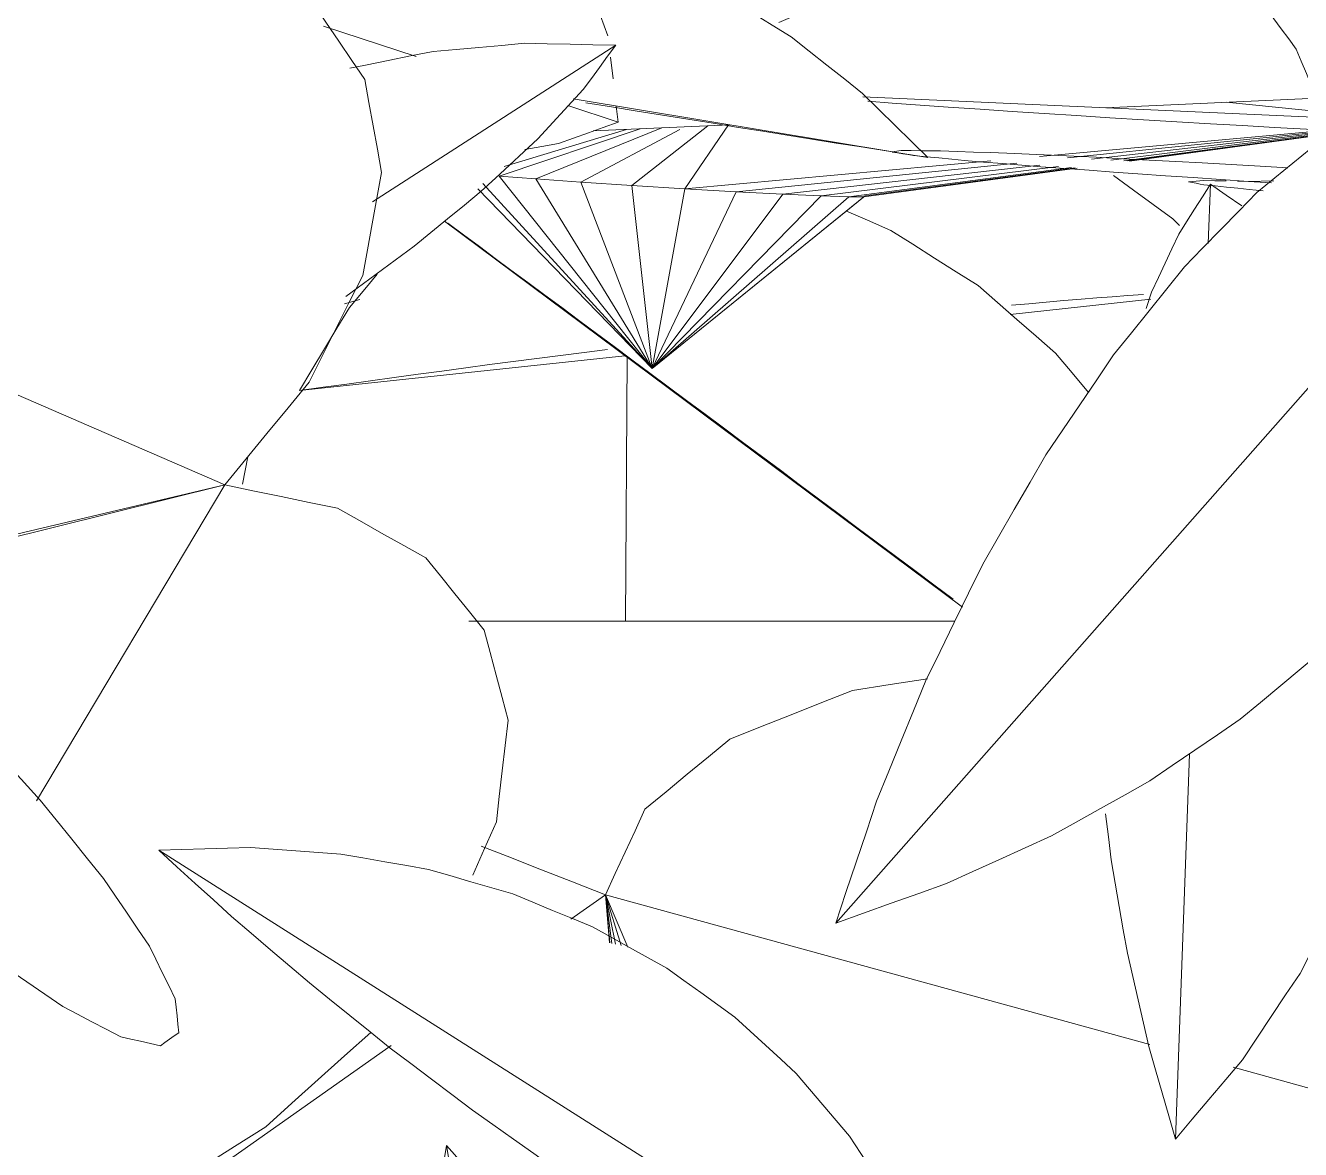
# Model space of a CAD drawing. Header units: metres. Extents: x 13.9 to 26.7, y -0.2 to 3.2.
# Drawn here: x 17.1379 to 17.1905, y 2.6209 to 2.6674 of the extents above; entities that cross this region are included whole.
import ezdxf

# ---------------------------------------------------------------- set-up
doc = ezdxf.new("R2010")
doc.units = ezdxf.units.M
for name, color, linetype, lineweight in [('Importações nas famílias', 10, 'Continuous', 5), ('Quadro estrutural', 7, 'Continuous', 5), ('Vegetação', 7, 'Continuous', 5)]:
    doc.layers.add(name, color=color, linetype=linetype, lineweight=lineweight)

# ---------------------------------------------------------------- blocks, each defined once
blk = doc.blocks.new('Planta_pergolado_12200 - plantas pergolado_skp_Component_12-V1822-Corte 1')
at = {"layer": 'Importações nas famílias'}
blk.add_line((17.176568, 2.643353), (17.15517, 2.659308), dxfattribs=at)
at = {"layer": 'Importações nas famílias', "flags": 128}
for points in [[(17.171777, 2.659721), (17.172642, 2.659346), (17.173619, 2.658923)], [(17.157919, 2.657289), (17.157265, 2.657773), (17.156611, 2.658257), (17.155957, 2.658742), (17.155303, 2.659226)], [(17.173619, 2.658923), (17.174518, 2.658355), (17.175417, 2.657787), (17.176316, 2.65722), (17.177215, 2.656652)], [(17.160712, 2.655218), (17.160014, 2.655736), (17.159316, 2.656254), (17.158617, 2.656771), (17.157919, 2.657289)], [(17.177215, 2.656652), (17.178016, 2.655952), (17.178817, 2.655252), (17.179618, 2.654553), (17.180419, 2.653853)], [(17.16365, 2.653035), (17.162916, 2.653581), (17.162181, 2.654127), (17.161447, 2.654673), (17.160712, 2.655218)], [(17.180419, 2.653853), (17.181102, 2.653038), (17.181786, 2.652223)], [(17.166702, 2.650765), (17.165939, 2.651333), (17.165176, 2.6519), (17.164413, 2.652468), (17.16365, 2.653035)], [(17.169832, 2.648433), (17.169049, 2.649016), (17.168267, 2.649599), (17.167484, 2.650182), (17.166702, 2.650765)], [(17.173007, 2.646064), (17.172213, 2.646656), (17.171419, 2.647249), (17.170626, 2.647841), (17.169832, 2.648433)], [(17.17619, 2.643685), (17.175394, 2.64428), (17.174599, 2.644875), (17.173803, 2.645469), (17.173007, 2.646064)]]:
    blk.add_lwpolyline(points, dxfattribs=at)
blk = doc.blocks.new('Planta_pergolado_12200 - plantas pergolado_skp_Component_12-V1823-Corte 1')
at = {"layer": 'Importações nas famílias'}
for p, q in [((17.185264, 2.6594), (17.185539, 2.659127)), ((17.184352, 2.656082), (17.178541, 2.655458)), ((17.162624, 2.65375), (17.149174, 2.652306)), ((17.161907, 2.654002), (17.160947, 2.653884))]:
    blk.add_line(p, q, dxfattribs=at)
at = {"layer": 'Importações nas famílias', "flags": 128}
for points in [[(17.182817, 2.661195), (17.183633, 2.660597), (17.184448, 2.659998), (17.185264, 2.6594)], [(17.151243, 2.655748), (17.151876, 2.656502), (17.152394, 2.65712)], [(17.184049, 2.65628), (17.183405, 2.656232), (17.182761, 2.656184), (17.182118, 2.656135), (17.181474, 2.656087)], [(17.149174, 2.652306), (17.149691, 2.653167), (17.150208, 2.654027), (17.150725, 2.654888), (17.151243, 2.655748)], [(17.181474, 2.656087), (17.180755, 2.656025), (17.180036, 2.655962), (17.179318, 2.6559), (17.178599, 2.655838)], [(17.160947, 2.653884), (17.159969, 2.653758), (17.158991, 2.653632), (17.158014, 2.653507), (17.157036, 2.653381)], [(17.157036, 2.653381), (17.156051, 2.653249), (17.155066, 2.653117), (17.154082, 2.652985), (17.153097, 2.652853)], [(17.153097, 2.652853), (17.152116, 2.652717), (17.151135, 2.65258), (17.150154, 2.652443), (17.149174, 2.652306)]]:
    blk.add_lwpolyline(points, dxfattribs=at)
blk = doc.blocks.new('Planta_pergolado_12200 - plantas pergolado_skp_Component_17-V1824-Corte 1')
at = {"layer": 'Importações nas famílias'}
for p, q in [((17.172458, 2.664446), (17.192693, 2.663536)), ((17.187471, 2.664223), (17.192843, 2.663678)), ((17.15743, 2.661174), (17.163258, 2.663124)), ((17.157631, 2.661567), (17.162691, 2.663098)), ((17.158939, 2.661053), (17.164153, 2.663164)), ((17.160808, 2.660918), (17.1649, 2.663095)), ((17.162909, 2.660779), (17.166049, 2.66325)), ((17.165099, 2.660644), (17.166902, 2.663289)), ((17.191685, 2.663067), (17.17975, 2.661979)), ((17.180906, 2.661922), (17.191957, 2.663053)), ((17.18191, 2.661872), (17.192118, 2.663032)), ((17.19206, 2.662991), (17.182702, 2.661833)), ((17.192015, 2.662959), (17.183234, 2.661807)), ((17.183388, 2.661799), (17.192001, 2.662949)), ((17.18347, 2.661795), (17.191994, 2.662944)), ((17.177747, 2.661797), (17.165099, 2.660644)), ((17.167228, 2.660523), (17.178819, 2.661709)), ((17.169152, 2.660424), (17.179775, 2.66163)), ((17.180546, 2.661567), (17.17074, 2.660354)), ((17.181073, 2.661523), (17.171883, 2.660318)), ((17.172503, 2.660317), (17.181308, 2.661504)), ((17.172558, 2.660353), (17.181226, 2.661511)), ((17.163747, 2.653221), (17.15743, 2.661174)), ((17.15743, 2.661174), (17.158939, 2.661053)), ((17.163747, 2.653221), (17.158939, 2.661053)), ((17.158939, 2.661053), (17.160808, 2.660918)), ((17.163747, 2.653221), (17.160808, 2.660918)), ((17.160808, 2.660918), (17.162909, 2.660779)), ((17.163747, 2.653221), (17.156543, 2.660648)), ((17.163747, 2.653221), (17.156758, 2.660862)), ((17.163747, 2.653221), (17.162909, 2.660779)), ((17.162909, 2.660779), (17.165099, 2.660644)), ((17.163747, 2.653221), (17.165099, 2.660644)), ((17.163747, 2.653221), (17.167228, 2.660523)), ((17.163747, 2.653221), (17.169152, 2.660424)), ((17.163747, 2.653221), (17.17074, 2.660354)), ((17.163747, 2.653221), (17.172558, 2.660353)), ((17.167228, 2.660523), (17.165099, 2.660644)), ((17.169152, 2.660424), (17.167228, 2.660523)), ((17.17074, 2.660354), (17.169152, 2.660424)), ((17.171883, 2.660318), (17.17074, 2.660354)), ((17.172503, 2.660317), (17.172558, 2.660353)), ((17.163747, 2.653221), (17.171883, 2.660318)), ((17.172503, 2.660317), (17.163747, 2.653221)), ((17.172378, 2.660317), (17.171883, 2.660318)), ((17.172378, 2.660317), (17.172503, 2.660317))]:
    blk.add_line(p, q, dxfattribs=at)
at = {"layer": 'Importações nas famílias', "flags": 128}
for points in [[(17.172662, 2.664266), (17.173669, 2.664192), (17.174822, 2.664108), (17.175976, 2.664024)], [(17.175976, 2.664024), (17.177301, 2.663935), (17.178627, 2.663847), (17.179953, 2.663759), (17.181278, 2.66367)], [(17.181278, 2.66367), (17.182663, 2.663586), (17.184048, 2.663501), (17.185432, 2.663416), (17.186817, 2.663332)], [(17.186817, 2.663332), (17.188142, 2.663258), (17.189468, 2.663184), (17.190793, 2.66311), (17.192118, 2.663036)]]:
    blk.add_lwpolyline(points, dxfattribs=at)
blk = doc.blocks.new('Planta_pergolado_12200 - plantas pergolado_skp_Component_16-V1825-Corte 1')
for name in ['Planta_pergolado_12200 - plantas pergolado_skp_Component_17-V1824-Corte 1', 'Planta_pergolado_12200 - plantas pergolado_skp_Component_12-V1823-Corte 1', 'Planta_pergolado_12200 - plantas pergolado_skp_Component_12-V1822-Corte 1']:
    blk.add_blockref(name, (0, 0))
blk = doc.blocks.new('Planta_pergolado_12200 - plantas pergolado_skp_Component_12-V1826-Corte 1')
at = {"layer": 'Importações nas famílias'}
for p, q in [((17.160491, 2.66436), (17.173855, 2.662152)), ((17.174111, 2.662109), (17.175145, 2.661938))]:
    blk.add_line(p, q, dxfattribs=at)
at = {"layer": 'Importações nas famílias', "flags": 128}
for points in [[(17.160353, 2.671412), (17.161228, 2.671108), (17.162102, 2.670805), (17.162977, 2.670502)], [(17.162977, 2.670502), (17.163815, 2.670101), (17.164653, 2.6697), (17.16549, 2.669299), (17.166328, 2.668898)], [(17.166328, 2.668898), (17.167121, 2.668404), (17.167913, 2.667909), (17.168705, 2.667415), (17.169497, 2.666921)], [(17.169497, 2.666921), (17.170234, 2.666339), (17.170972, 2.665757), (17.171709, 2.665174), (17.172447, 2.664592)], [(17.172447, 2.664592), (17.173121, 2.663929), (17.173796, 2.663265), (17.174471, 2.662602), (17.175145, 2.661938)], [(17.163131, 2.663861), (17.162071, 2.664033), (17.161012, 2.664205)], [(17.167317, 2.663186), (17.166271, 2.663355), (17.165224, 2.663523), (17.164178, 2.663692), (17.163131, 2.663861)], [(17.171354, 2.66254), (17.170345, 2.662701), (17.169336, 2.662863), (17.168326, 2.663024), (17.167317, 2.663186)], [(17.175145, 2.661938), (17.174198, 2.662089), (17.17325, 2.662239), (17.172302, 2.66239), (17.171354, 2.66254)]]:
    blk.add_lwpolyline(points, dxfattribs=at)
blk = doc.blocks.new('Planta_pergolado_12200 - plantas pergolado_skp_Component_12-V1827-Corte 1')
at = {"layer": 'Importações nas famílias'}
blk.add_line((17.152192, 2.660113), (17.162249, 2.666582), dxfattribs=at)
at = {"layer": 'Importações nas famílias', "flags": 128}
for points in [[(17.151258, 2.66563), (17.151907, 2.66576), (17.15284, 2.665948), (17.153773, 2.666136), (17.154705, 2.666323)], [(17.154705, 2.666323), (17.155648, 2.666408), (17.156591, 2.666492), (17.157534, 2.666576), (17.158477, 2.666661)], [(17.158477, 2.666661), (17.15942, 2.666641), (17.160363, 2.666621), (17.161306, 2.666602), (17.162249, 2.666582)], [(17.162249, 2.666582), (17.161912, 2.666123), (17.161576, 2.665664), (17.161239, 2.665205), (17.160902, 2.664746)], [(17.160902, 2.664746), (17.160435, 2.664239), (17.159968, 2.663731), (17.159501, 2.663224), (17.159033, 2.662717)], [(17.159033, 2.662717), (17.158447, 2.662173), (17.15786, 2.66163), (17.157273, 2.661086), (17.156686, 2.660543)], [(17.156686, 2.660543), (17.155993, 2.659976), (17.1553, 2.659409), (17.154607, 2.658842), (17.153915, 2.658275)], [(17.153915, 2.658275), (17.153132, 2.657697), (17.15235, 2.65712), (17.151567, 2.656543), (17.15109, 2.656191)]]:
    blk.add_lwpolyline(points, dxfattribs=at)
blk = doc.blocks.new('Planta_pergolado_12200 - plantas pergolado_skp_Component_12-V1831-Corte 1')
at = {"layer": 'Importações nas famílias'}
for p, q in [((17.186731, 2.65838), (17.186821, 2.660834)), ((17.184158, 2.6557), (17.184387, 2.656376)), ((17.185378, 2.621378), (17.18596, 2.637287))]:
    blk.add_line(p, q, dxfattribs=at)
at = {"layer": 'Importações nas famílias', "flags": 128}
for points in [[(17.185507, 2.658771), (17.185836, 2.659287), (17.186164, 2.659802), (17.186493, 2.660318), (17.186821, 2.660834)], [(17.186821, 2.660834), (17.187465, 2.66039), (17.188109, 2.659946)], [(17.184387, 2.656376), (17.184667, 2.656975), (17.184947, 2.657573), (17.185227, 2.658172), (17.185507, 2.658771)], [(17.195225, 2.645547), (17.195258, 2.644619), (17.195292, 2.643692)], [(17.195292, 2.643692), (17.195189, 2.642726), (17.195086, 2.64176), (17.194983, 2.640793), (17.19488, 2.639827)], [(17.19488, 2.639827), (17.194643, 2.638846), (17.194405, 2.637864), (17.194168, 2.636882), (17.19393, 2.6359)], [(17.19393, 2.6359), (17.193564, 2.634925), (17.193198, 2.633951), (17.192832, 2.632976), (17.192465, 2.632002)], [(17.182714, 2.632916), (17.182601, 2.633869), (17.182489, 2.634823)], [(17.183388, 2.629058), (17.183219, 2.630023), (17.183051, 2.630987), (17.182882, 2.631952), (17.182714, 2.632916)], [(17.192465, 2.632002), (17.191979, 2.631057), (17.191492, 2.630112), (17.191006, 2.629168), (17.19052, 2.628223)], [(17.184279, 2.625198), (17.184056, 2.626163), (17.183834, 2.627128), (17.183611, 2.628093), (17.183388, 2.629058)], [(17.19052, 2.628223), (17.189924, 2.627331), (17.189329, 2.626439), (17.188734, 2.625546), (17.188139, 2.624654)], [(17.185378, 2.621378), (17.185103, 2.622333), (17.184829, 2.623288), (17.184554, 2.624243), (17.184279, 2.625198)], [(17.188139, 2.624654), (17.187448, 2.623835), (17.186758, 2.623016), (17.186068, 2.622197), (17.185378, 2.621378)]]:
    blk.add_lwpolyline(points, dxfattribs=at)
blk = doc.blocks.new('Planta_pergolado_12200 - plantas pergolado_skp_Component_17-V1832-Corte 1')
at = {"layer": 'Importações nas famílias'}
for p, q in [((17.188395, 2.660955), (17.187931, 2.660963)), ((17.188395, 2.660955), (17.189442, 2.66098)), ((17.189341, 2.660887), (17.188395, 2.660955)), ((17.188412, 2.660619), (17.188996, 2.66057))]:
    blk.add_line(p, q, dxfattribs=at)
at = {"layer": 'Importações nas famílias', "flags": 128}
for points in [[(17.174043, 2.66223), (17.173949, 2.662214), (17.173855, 2.662198), (17.17376, 2.662182), (17.173666, 2.662166)], [(17.173666, 2.662166), (17.173889, 2.662131), (17.174111, 2.662096), (17.174333, 2.662061), (17.174556, 2.662025)], [(17.17566, 2.662213), (17.175256, 2.662217), (17.174852, 2.662222), (17.174447, 2.662226), (17.174043, 2.66223)], [(17.174556, 2.662025), (17.17508, 2.661974), (17.175603, 2.661922), (17.176127, 2.66187), (17.176651, 2.661818)], [(17.178408, 2.662117), (17.177721, 2.662141), (17.177034, 2.662165), (17.176347, 2.662189), (17.17566, 2.662213)], [(17.182099, 2.661948), (17.181176, 2.661991), (17.180253, 2.662033), (17.179331, 2.662075), (17.178408, 2.662117)], [(17.186481, 2.661718), (17.185386, 2.661776), (17.18429, 2.661833), (17.183195, 2.661891), (17.182099, 2.661948)], [(17.176651, 2.661818), (17.177441, 2.661754), (17.17823, 2.661689), (17.17902, 2.661624), (17.179809, 2.661559)], [(17.179809, 2.661559), (17.18081, 2.661485), (17.181812, 2.661412), (17.182813, 2.661338), (17.183815, 2.661264)], [(17.190022, 2.661513), (17.188869, 2.66158), (17.187675, 2.661649), (17.186481, 2.661718)], [(17.183815, 2.661264), (17.18496, 2.661187), (17.186105, 2.66111), (17.18725, 2.661032), (17.188395, 2.660955)], [(17.18654, 2.660988), (17.186383, 2.660976), (17.186226, 2.660964), (17.186068, 2.660952), (17.185911, 2.66094)], [(17.185911, 2.66094), (17.18607, 2.660908), (17.18623, 2.660877), (17.186389, 2.660845), (17.186549, 2.660814)], [(17.187468, 2.660971), (17.187004, 2.66098), (17.18654, 2.660988)], [(17.186549, 2.660814), (17.187015, 2.660765), (17.187481, 2.660717), (17.187946, 2.660668), (17.188412, 2.660619)]]:
    blk.add_lwpolyline(points, dxfattribs=at)
blk = doc.blocks.new('Planta_pergolado_12200 - plantas pergolado_skp_Component_16-V1833-Corte 1')
for name in ['Planta_pergolado_12200 - plantas pergolado_skp_Component_12-V1826-Corte 1', 'Planta_pergolado_12200 - plantas pergolado_skp_Component_12-V1827-Corte 1', 'Planta_pergolado_12200 - plantas pergolado_skp_Component_17-V1832-Corte 1', 'Planta_pergolado_12200 - plantas pergolado_skp_Component_12-V1831-Corte 1']:
    blk.add_blockref(name, (0, 0))
blk = doc.blocks.new('Planta_pergolado_12200 - plantas pergolado_skp_Component_12-V1902-Corte 1')
at = {"layer": 'Importações nas famílias'}
for p, q in [((17.17369, 2.671607), (17.174701, 2.671322)), ((17.161838, 2.670738), (17.162181, 2.671084)), ((17.191214, 2.664393), (17.182467, 2.663996)), ((17.166957, 2.663292), (17.161314, 2.663036))]:
    blk.add_line(p, q, dxfattribs=at)
at = {"layer": 'Importações nas famílias', "flags": 128}
for points in [[(17.162181, 2.671084), (17.162688, 2.671308), (17.163195, 2.671532), (17.163702, 2.671757), (17.164209, 2.671981)], [(17.164209, 2.671981), (17.164868, 2.672078), (17.165527, 2.672176), (17.166187, 2.672274), (17.166846, 2.672371)], [(17.166846, 2.672371), (17.167642, 2.67234), (17.168439, 2.672308), (17.169235, 2.672277), (17.170031, 2.672245)], [(17.170031, 2.672245), (17.170946, 2.672086), (17.17186, 2.671926), (17.172775, 2.671766), (17.17369, 2.671607)], [(17.175219, 2.671177), (17.175712, 2.671038), (17.176724, 2.670754), (17.177735, 2.67047)], [(17.17793, 2.67052), (17.177162, 2.670337), (17.176393, 2.670153), (17.175625, 2.66997), (17.174856, 2.669786)], [(17.180765, 2.670848), (17.180057, 2.670766), (17.179348, 2.670684), (17.178639, 2.670602), (17.17793, 2.67052)], [(17.183329, 2.670765), (17.182688, 2.670786), (17.182047, 2.670807), (17.181406, 2.670827), (17.180765, 2.670848)], [(17.185594, 2.670274), (17.185028, 2.670397), (17.184462, 2.67052), (17.183896, 2.670642), (17.183329, 2.670765)], [(17.187535, 2.669379), (17.18705, 2.669602), (17.186565, 2.669826), (17.186079, 2.67005), (17.185594, 2.670274)], [(17.174856, 2.669786), (17.174036, 2.669503), (17.173217, 2.66922), (17.172397, 2.668937), (17.171577, 2.668654)], [(17.189129, 2.66809), (17.188731, 2.668412), (17.188332, 2.668734), (17.187933, 2.669057), (17.187535, 2.669379)], [(17.171577, 2.668654), (17.170715, 2.668275), (17.169853, 2.667895), (17.168991, 2.667516)], [(17.19036, 2.666422), (17.190052, 2.666839), (17.189745, 2.667256), (17.189437, 2.667673), (17.189129, 2.66809)], [(17.191214, 2.664393), (17.191, 2.6649), (17.190787, 2.665407), (17.190573, 2.665915), (17.19036, 2.666422)]]:
    blk.add_lwpolyline(points, dxfattribs=at)
blk = doc.blocks.new('Planta_pergolado_12200 - plantas pergolado_skp_Component_16-V1907-Corte 1')
blk.add_blockref('Planta_pergolado_12200 - plantas pergolado_skp_Component_12-V1902-Corte 1', (0, 0))
blk = doc.blocks.new('Planta_pergolado_12200 - plantas pergolado_skp_Component_17-V1914-Corte 1')
at = {"layer": 'Importações nas famílias'}
for p, q in [((17.161817, 2.631471), (17.16039, 2.630466)), ((17.161817, 2.631471), (17.18431, 2.625289)), ((17.162748, 2.629311), (17.161817, 2.631471)), ((17.162465, 2.629377), (17.161817, 2.631471)), ((17.162241, 2.629429), (17.161817, 2.631471)), ((17.162087, 2.629464), (17.161817, 2.631471)), ((17.162003, 2.629484), (17.161817, 2.631471)), ((17.161987, 2.629488), (17.161817, 2.631471)), ((17.152962, 2.625238), (17.135791, 2.613152)), ((17.187755, 2.624343), (17.206328, 2.619238))]:
    blk.add_line(p, q, dxfattribs=at)
at = {"layer": 'Importações nas famílias', "flags": 128}
for points in [[(17.172027, 2.639919), (17.173579, 2.64016), (17.17513, 2.6404)], [(17.166955, 2.637902), (17.168223, 2.638406), (17.169491, 2.638911), (17.170759, 2.639415), (17.172027, 2.639919)], [(17.163452, 2.635004), (17.164328, 2.635728), (17.165204, 2.636453), (17.16608, 2.637178), (17.166955, 2.637902)], [(17.161817, 2.631471), (17.162226, 2.632354), (17.162635, 2.633237), (17.163044, 2.63412), (17.163452, 2.635004)], [(17.156685, 2.633486), (17.157763, 2.633063), (17.159114, 2.632532), (17.160466, 2.632002), (17.161817, 2.631471)]]:
    blk.add_lwpolyline(points, dxfattribs=at)
blk = doc.blocks.new('Planta_pergolado_12200 - plantas pergolado_skp_Component_16-V1915-Corte 1')
blk.add_blockref('Planta_pergolado_12200 - plantas pergolado_skp_Component_17-V1914-Corte 1', (0, 0))
blk = doc.blocks.new('Planta_pergolado_12200 - plantas pergolado_skp_-V1928-Corte 1')
for name in ['Planta_pergolado_12200 - plantas pergolado_skp_Component_16-V1907-Corte 1', 'Planta_pergolado_12200 - plantas pergolado_skp_Component_16-V1915-Corte 1']:
    blk.add_blockref(name, (0, 0))
blk = doc.blocks.new('Planta_pergolado_12200 - plantas pergolado_skp_-3067462-Corte 1')
for name in ['Planta_pergolado_12200 - plantas pergolado_skp_-V1928-Corte 1', 'Planta_pergolado_12200 - plantas pergolado_skp_Component_16-V1825-Corte 1', 'Planta_pergolado_12200 - plantas pergolado_skp_Component_16-V1833-Corte 1']:
    blk.add_blockref(name, (0, 0))
blk = doc.blocks.new('Planta_pergolado_12200 - plantas pergolado_skp_-3067465-Corte 1')
blk.add_blockref('Planta_pergolado_12200 - plantas pergolado_skp_-3067462-Corte 1', (0, 0))
blk = doc.blocks.new('Planta_pergolado_12200 - plantas pergolado_skp_Component_12-V2441-Corte 1')
at = {"layer": 'Importações nas famílias'}
blk.add_line((17.15167, 2.656079), (17.151042, 2.655888), dxfattribs=at)
blk = doc.blocks.new('Planta_pergolado_12200 - plantas pergolado_skp_Component_17-V2442-Corte 1')
at = {"layer": 'Importações nas famílias'}
blk.add_line((17.162712, 2.653685), (17.162644, 2.642776), dxfattribs=at)
blk = doc.blocks.new('Planta_pergolado_12200 - plantas pergolado_skp_Component_16-V2443-Corte 1')
for name in ['Planta_pergolado_12200 - plantas pergolado_skp_Component_17-V2442-Corte 1', 'Planta_pergolado_12200 - plantas pergolado_skp_Component_12-V2441-Corte 1']:
    blk.add_blockref(name, (0, 0))
blk = doc.blocks.new('Planta_pergolado_12200 - plantas pergolado_skp_-V2459-Corte 1')
blk.add_blockref('Planta_pergolado_12200 - plantas pergolado_skp_Component_16-V2443-Corte 1', (0, 0))
blk = doc.blocks.new('Planta_pergolado_12200 - plantas pergolado_skp_-3067418-Corte 1')
blk.add_blockref('Planta_pergolado_12200 - plantas pergolado_skp_-V2459-Corte 1', (0, 0))
blk = doc.blocks.new('Planta_pergolado_12200 - plantas pergolado_skp_Component_12-V2493-Corte 1')
at = {"layer": 'Importações nas famílias'}
blk.add_line((17.176427, 2.612358), (17.143365, 2.633313), dxfattribs=at)
at = {"layer": 'Importações nas famílias', "flags": 128}
for points in [[(17.147161, 2.633423), (17.146212, 2.633396), (17.145263, 2.633368), (17.144314, 2.63334), (17.143365, 2.633313)], [(17.143365, 2.633313), (17.144117, 2.632628), (17.144869, 2.631944), (17.145621, 2.631259), (17.146373, 2.630575)], [(17.150892, 2.633157), (17.149959, 2.633224), (17.149027, 2.63329), (17.148094, 2.633357), (17.147161, 2.633423)], [(17.154516, 2.632517), (17.15361, 2.632677), (17.152704, 2.632837), (17.151798, 2.632997), (17.150892, 2.633157)], [(17.157994, 2.631509), (17.157125, 2.631761), (17.156255, 2.632013), (17.155386, 2.632265), (17.154516, 2.632517)], [(17.161286, 2.630146), (17.160463, 2.630487), (17.15964, 2.630828), (17.158817, 2.631168), (17.157994, 2.631509)], [(17.146373, 2.630575), (17.147177, 2.629889), (17.14798, 2.629202), (17.148784, 2.628516), (17.149587, 2.627829)], [(17.164357, 2.628442), (17.163589, 2.628868), (17.162822, 2.629294), (17.162054, 2.62972), (17.161286, 2.630146)], [(17.167171, 2.626416), (17.166468, 2.626922), (17.165764, 2.627429), (17.165061, 2.627935), (17.164357, 2.628442)], [(17.149587, 2.627829), (17.150424, 2.627157), (17.15126, 2.626485), (17.152096, 2.625812), (17.152933, 2.62514)], [(17.169699, 2.624091), (17.169067, 2.624672), (17.168435, 2.625253), (17.167803, 2.625835), (17.167171, 2.626416)], [(17.152933, 2.62514), (17.153782, 2.624498), (17.154632, 2.623855), (17.155481, 2.623213), (17.156331, 2.62257)], [(17.17191, 2.621492), (17.171357, 2.622142), (17.170804, 2.622792), (17.170252, 2.623441), (17.169699, 2.624091)], [(17.156331, 2.62257), (17.157173, 2.621973), (17.158016, 2.621375), (17.158859, 2.620777), (17.159702, 2.62018)], [(17.173782, 2.618649), (17.173314, 2.61936), (17.172846, 2.620071), (17.172378, 2.620782), (17.17191, 2.621492)], [(17.159702, 2.62018), (17.160518, 2.619641), (17.161334, 2.619103), (17.16215, 2.618564), (17.162966, 2.618025)], [(17.175293, 2.615593), (17.174916, 2.616357), (17.174538, 2.617121), (17.17416, 2.617885), (17.173782, 2.618649)], [(17.162966, 2.618025), (17.163737, 2.617558), (17.164507, 2.617091), (17.165278, 2.616624), (17.166048, 2.616157)], [(17.166048, 2.616157), (17.166755, 2.615773), (17.167462, 2.615388), (17.168169, 2.615004), (17.168875, 2.614619)], [(17.176427, 2.612358), (17.176144, 2.613167), (17.17586, 2.613976), (17.175577, 2.614785), (17.175293, 2.615593)], [(17.168875, 2.614619), (17.169502, 2.614326), (17.170128, 2.614033), (17.170754, 2.613741), (17.171381, 2.613448)], [(17.171381, 2.613448), (17.171912, 2.613253), (17.172444, 2.613059), (17.172975, 2.612864), (17.173506, 2.61267)], [(17.173506, 2.61267), (17.17393, 2.612578), (17.174354, 2.612487), (17.174778, 2.612395), (17.175202, 2.612304)], [(17.175202, 2.612304), (17.175508, 2.612317), (17.175814, 2.612331), (17.176121, 2.612345), (17.176427, 2.612358)]]:
    blk.add_lwpolyline(points, dxfattribs=at)
blk = doc.blocks.new('Planta_pergolado_12200 - plantas pergolado_skp_Component_12-V2494-Corte 1')
at = {"layer": 'Importações nas famílias'}
for p, q in [((17.160339, 2.592155), (17.155251, 2.621106)), ((17.155664, 2.59948), (17.155813, 2.598498)), ((17.166476, 2.595396), (17.166454, 2.596389)), ((17.162971, 2.577177), (17.161884, 2.583361))]:
    blk.add_line(p, q, dxfattribs=at)
at = {"layer": 'Importações nas famílias', "flags": 128}
for points in [[(17.155251, 2.621106), (17.155135, 2.620356), (17.15502, 2.619606), (17.154904, 2.618857), (17.154788, 2.618107)], [(17.157871, 2.618186), (17.157216, 2.618916), (17.156561, 2.619646), (17.155906, 2.620376), (17.155251, 2.621106)], [(17.154788, 2.618107), (17.154727, 2.617252), (17.154667, 2.616396), (17.154606, 2.615541), (17.154545, 2.614686)], [(17.160188, 2.615), (17.159609, 2.615797), (17.15903, 2.616593), (17.15845, 2.61739), (17.157871, 2.618186)], [(17.154545, 2.614686), (17.154541, 2.613746), (17.154537, 2.612805), (17.154533, 2.611864), (17.154529, 2.610924)], [(17.162176, 2.611583), (17.161679, 2.612437), (17.161182, 2.613291), (17.160685, 2.614146), (17.160188, 2.615)], [(17.163812, 2.607972), (17.163403, 2.608874), (17.162994, 2.609777), (17.162585, 2.61068), (17.162176, 2.611583)], [(17.154529, 2.610924), (17.154581, 2.60992), (17.154634, 2.608916), (17.154686, 2.607912), (17.154739, 2.606908)], [(17.165079, 2.604208), (17.164763, 2.605149), (17.164446, 2.60609), (17.164129, 2.607031), (17.163812, 2.607972)], [(17.154739, 2.606908), (17.154847, 2.605865), (17.154954, 2.604821), (17.155062, 2.603778), (17.15517, 2.602734)], [(17.15517, 2.602734), (17.155331, 2.601675), (17.155492, 2.600616), (17.155652, 2.599557)], [(17.166454, 2.596389), (17.166331, 2.597374), (17.166208, 2.59836), (17.166086, 2.599346), (17.165963, 2.600332)], [(17.155813, 2.598498), (17.156023, 2.597449), (17.156233, 2.5964), (17.156442, 2.59535), (17.156652, 2.594301)], [(17.156652, 2.594301), (17.156906, 2.593286), (17.15716, 2.592271), (17.157414, 2.591256), (17.157646, 2.590328)], [(17.16444, 2.580808), (17.164713, 2.581752), (17.164987, 2.582697), (17.16526, 2.583642), (17.165517, 2.58453)], [(17.160148, 2.582866), (17.160478, 2.58213), (17.160825, 2.581354), (17.161172, 2.580579), (17.16152, 2.579803)], [(17.162971, 2.577177), (17.163338, 2.578085), (17.163706, 2.578992), (17.164073, 2.5799), (17.16444, 2.580808)], [(17.16152, 2.579803), (17.161882, 2.579147), (17.162245, 2.57849), (17.162608, 2.577834), (17.162971, 2.577177)]]:
    blk.add_lwpolyline(points, dxfattribs=at)
blk = doc.blocks.new('Planta_pergolado_12200 - plantas pergolado_skp_Component_17-V2497-Corte 1')
at = {"layer": 'Importações nas famílias', "flags": 128}
for points in [[(17.135333, 2.63883), (17.136118, 2.637968), (17.136902, 2.637107), (17.137687, 2.636245), (17.138471, 2.635384)], [(17.138471, 2.635384), (17.139123, 2.634575), (17.139775, 2.633767), (17.140427, 2.632959), (17.141079, 2.632151)], [(17.141079, 2.632151), (17.141555, 2.631451), (17.14203, 2.630751), (17.142505, 2.630051), (17.14298, 2.629351)], [(17.14298, 2.629351), (17.143246, 2.628807), (17.143512, 2.628263), (17.143778, 2.627719), (17.144044, 2.627175)], [(17.139406, 2.626852), (17.13866, 2.627363), (17.137914, 2.627873), (17.137168, 2.628384), (17.136422, 2.628895)], [(17.144044, 2.627175), (17.144082, 2.626824), (17.14412, 2.626473), (17.144159, 2.626122), (17.144197, 2.625771)], [(17.141797, 2.625604), (17.141199, 2.625916), (17.140602, 2.626228), (17.140004, 2.62654), (17.139406, 2.626852)], [(17.143431, 2.625235), (17.143023, 2.625327), (17.142614, 2.62542), (17.142206, 2.625512), (17.141797, 2.625604)], [(17.144197, 2.625771), (17.144006, 2.625637), (17.143814, 2.625503), (17.143623, 2.625369), (17.143431, 2.625235)]]:
    blk.add_lwpolyline(points, dxfattribs=at)
blk = doc.blocks.new('Planta_pergolado_12200 - plantas pergolado_skp_Component_16-V2498-Corte 1')
for name in ['Planta_pergolado_12200 - plantas pergolado_skp_Component_17-V2497-Corte 1', 'Planta_pergolado_12200 - plantas pergolado_skp_Component_12-V2493-Corte 1', 'Planta_pergolado_12200 - plantas pergolado_skp_Component_12-V2494-Corte 1']:
    blk.add_blockref(name, (0, 0))
blk = doc.blocks.new('Planta_pergolado_12200 - plantas pergolado_skp_Component_12-V2544-Corte 1')
at = {"layer": 'Importações nas famílias'}
for p, q in [((17.129624, 2.680389), (17.130347, 2.680484)), ((17.131069, 2.67357), (17.119367, 2.677373)), ((17.154005, 2.666117), (17.150168, 2.667364)), ((17.162028, 2.666081), (17.162134, 2.665189)), ((17.162345, 2.663407), (17.160261, 2.664084)), ((17.162267, 2.664067), (17.162345, 2.663407))]:
    blk.add_line(p, q, dxfattribs=at)
at = {"layer": 'Importações nas famílias', "flags": 128}
for points in [[(17.124448, 2.67915), (17.125742, 2.67946), (17.127036, 2.679769), (17.12833, 2.680079), (17.129624, 2.680389)], [(17.142669, 2.680852), (17.143332, 2.680783), (17.144517, 2.680659)], [(17.144517, 2.680659), (17.145608, 2.680393), (17.146699, 2.680126), (17.14779, 2.679859), (17.148881, 2.679593)], [(17.148881, 2.679593), (17.149852, 2.679189), (17.150824, 2.678785), (17.151796, 2.678382), (17.152767, 2.677978)], [(17.119367, 2.677373), (17.120637, 2.677817), (17.121907, 2.678261), (17.123177, 2.678705), (17.124448, 2.67915)], [(17.152767, 2.677978), (17.153596, 2.677447), (17.154426, 2.676916), (17.155255, 2.676385), (17.156085, 2.675854)], [(17.123318, 2.674405), (17.12233, 2.675147), (17.121343, 2.675889), (17.120355, 2.676631), (17.119367, 2.677373)], [(17.156085, 2.675854), (17.156752, 2.675208), (17.15742, 2.674562), (17.158088, 2.673916), (17.158755, 2.673269)], [(17.127348, 2.671692), (17.126341, 2.672371), (17.125333, 2.673049), (17.124326, 2.673727), (17.123318, 2.674405)], [(17.158755, 2.673269), (17.159246, 2.672523), (17.159736, 2.671777), (17.160226, 2.671031), (17.160717, 2.670285)], [(17.129381, 2.670478), (17.128364, 2.671085), (17.127348, 2.671692)], [(17.160717, 2.670285), (17.161018, 2.669457), (17.16132, 2.668629), (17.161621, 2.6678), (17.161923, 2.666972)], [(17.162345, 2.663407), (17.161731, 2.663186), (17.161117, 2.662964), (17.160502, 2.662743), (17.159888, 2.662522)], [(17.159888, 2.662522), (17.159192, 2.662397), (17.158496, 2.662272)]]:
    blk.add_lwpolyline(points, dxfattribs=at)
blk = doc.blocks.new('Planta_pergolado_12200 - plantas pergolado_skp_Component_16-V2551-Corte 1')
blk.add_blockref('Planta_pergolado_12200 - plantas pergolado_skp_Component_12-V2544-Corte 1', (0, 0))
blk = doc.blocks.new('Planta_pergolado_12200 - plantas pergolado_skp_Component_12-V2575-Corte 1')
at = {"layer": 'Importações nas famílias'}
for p, q in [((17.199909, 2.665804), (17.200476, 2.665663)), ((17.200809, 2.663689), (17.17134, 2.6303)), ((17.202156, 2.662561), (17.202149, 2.661669))]:
    blk.add_line(p, q, dxfattribs=at)
at = {"layer": 'Importações nas famílias', "flags": 128}
for points in [[(17.19737, 2.665599), (17.198004, 2.66565), (17.198639, 2.665702), (17.199274, 2.665753), (17.199909, 2.665804)], [(17.194618, 2.664627), (17.195306, 2.66487), (17.195994, 2.665113), (17.196682, 2.665356), (17.19737, 2.665599)], [(17.191718, 2.662912), (17.192443, 2.663341), (17.193168, 2.66377), (17.193893, 2.664199), (17.194618, 2.664627)], [(17.188738, 2.660493), (17.189483, 2.661098), (17.190228, 2.661702), (17.190973, 2.662307), (17.191718, 2.662912)], [(17.202149, 2.661669), (17.202011, 2.660775), (17.201874, 2.659882), (17.201736, 2.658988), (17.201598, 2.658095)], [(17.185748, 2.657427), (17.186496, 2.658193), (17.187243, 2.65896), (17.187991, 2.659726), (17.188738, 2.660493)], [(17.201598, 2.658095), (17.201331, 2.65721), (17.201064, 2.656325), (17.200798, 2.655441), (17.200531, 2.654556)], [(17.182819, 2.653786), (17.183551, 2.654696), (17.184283, 2.655606), (17.185016, 2.656517), (17.185748, 2.657427)], [(17.200531, 2.654556), (17.200137, 2.65369), (17.199744, 2.652824), (17.199351, 2.651957), (17.198958, 2.651091)], [(17.180018, 2.649656), (17.180718, 2.650688), (17.181418, 2.651721), (17.182118, 2.652753), (17.182819, 2.653786)], [(17.198958, 2.651091), (17.198442, 2.650253), (17.197927, 2.649415), (17.197412, 2.648577), (17.196897, 2.647739)], [(17.177411, 2.645133), (17.178063, 2.646263), (17.178715, 2.647394), (17.179366, 2.648525), (17.180018, 2.649656)], [(17.196897, 2.647739), (17.196265, 2.646939), (17.195634, 2.646138), (17.195002, 2.645338), (17.194371, 2.644537)], [(17.175061, 2.640323), (17.175648, 2.641526), (17.176236, 2.642728), (17.176824, 2.64393), (17.177411, 2.645133)], [(17.194371, 2.644537), (17.19363, 2.643783), (17.192889, 2.643029), (17.192149, 2.642274), (17.191408, 2.64152)], [(17.191408, 2.64152), (17.190566, 2.640821), (17.189724, 2.640122), (17.188883, 2.639422), (17.188041, 2.638723)], [(17.173021, 2.63534), (17.173531, 2.636586), (17.174041, 2.637832), (17.174551, 2.639077), (17.175061, 2.640323)], [(17.188041, 2.638723), (17.187108, 2.638086), (17.186174, 2.637449), (17.185241, 2.636812), (17.184308, 2.636175)], [(17.184308, 2.636175), (17.183293, 2.635608), (17.182278, 2.635041), (17.181264, 2.634473), (17.180249, 2.633906)], [(17.17134, 2.6303), (17.17176, 2.63156), (17.172181, 2.63282), (17.172601, 2.63408), (17.173021, 2.63534)], [(17.180249, 2.633906), (17.179164, 2.633415), (17.17808, 2.632923), (17.176995, 2.632432), (17.17591, 2.63194)], [(17.17591, 2.63194), (17.174768, 2.63153), (17.173625, 2.63112), (17.172483, 2.63071), (17.17134, 2.6303)]]:
    blk.add_lwpolyline(points, dxfattribs=at)
blk = doc.blocks.new('Planta_pergolado_12200 - plantas pergolado_skp_Component_12-V2549-Corte 1')
at = {"layer": 'Importações nas famílias'}
for p, q in [((17.105855, 2.763309), (17.111149, 2.740619)), ((17.12029, 2.718536), (17.120078, 2.717411))]:
    blk.add_line(p, q, dxfattribs=at)
at = {"layer": 'Importações nas famílias', "flags": 128}
for points in [[(17.104639, 2.760249), (17.104943, 2.761014), (17.105247, 2.761779), (17.105551, 2.762544), (17.105855, 2.763309)], [(17.105855, 2.763309), (17.106658, 2.762525), (17.107462, 2.761741), (17.108265, 2.760957), (17.109068, 2.760173)], [(17.103846, 2.756594), (17.104045, 2.757508), (17.104243, 2.758421), (17.104441, 2.759335), (17.104639, 2.760249)], [(17.109068, 2.760173), (17.109791, 2.759292), (17.110513, 2.758411), (17.111236, 2.757529), (17.111959, 2.756648)], [(17.103496, 2.752431), (17.103584, 2.753472), (17.103671, 2.754513), (17.103759, 2.755553), (17.103846, 2.756594)], [(17.111959, 2.756648), (17.112593, 2.75568), (17.113227, 2.754711), (17.113861, 2.753743), (17.114496, 2.752775)], [(17.114496, 2.752775), (17.115034, 2.75173), (17.115573, 2.750685), (17.116112, 2.74964), (17.11665, 2.748595)], [(17.103596, 2.747858), (17.103571, 2.749001), (17.103546, 2.750145), (17.103521, 2.751288), (17.103496, 2.752431)], [(17.11665, 2.748595), (17.117088, 2.747485), (17.117525, 2.746375), (17.117962, 2.745265), (17.118399, 2.744156)], [(17.104145, 2.742982), (17.104008, 2.744201), (17.103871, 2.74542), (17.103733, 2.746639), (17.103596, 2.747858)], [(17.118399, 2.744156), (17.11873, 2.742993), (17.119061, 2.741831), (17.119392, 2.740669), (17.119722, 2.739506)], [(17.104805, 2.739581), (17.104637, 2.740449), (17.104391, 2.741715), (17.104145, 2.742982)]]:
    blk.add_lwpolyline(points, dxfattribs=at)
blk = doc.blocks.new('Planta_pergolado_12200 - plantas pergolado_skp_Component_17-V2578-Corte 1')
at = {"layer": 'Importações nas famílias'}
for p, q in [((17.132876, 2.654157), (17.146089, 2.648411)), ((17.146089, 2.648411), (17.12929, 2.644448)), ((17.12958, 2.644315), (17.146089, 2.648411)), ((17.146089, 2.648411), (17.138311, 2.63536))]:
    blk.add_line(p, q, dxfattribs=at)
at = {"layer": 'Importações nas famílias', "flags": 128}
for points in [[(17.151874, 2.665168), (17.151341, 2.665955), (17.150807, 2.666743), (17.150274, 2.667531), (17.14974, 2.668319)], [(17.152574, 2.661327), (17.152399, 2.662287), (17.152224, 2.663247), (17.152049, 2.664207), (17.151874, 2.665168)], [(17.151791, 2.657058), (17.151987, 2.658126), (17.152182, 2.659193), (17.152378, 2.66026), (17.152574, 2.661327)], [(17.149579, 2.652653), (17.150132, 2.653754), (17.150685, 2.654856), (17.151238, 2.655957), (17.151791, 2.657058)], [(17.146089, 2.648411), (17.146962, 2.649471), (17.147834, 2.650532), (17.148707, 2.651592), (17.149579, 2.652653)], [(17.150745, 2.647445), (17.149581, 2.647686), (17.148417, 2.647928), (17.147253, 2.648169), (17.146089, 2.648411)], [(17.154401, 2.645399), (17.153487, 2.645911), (17.152573, 2.646422), (17.151659, 2.646934), (17.150745, 2.647445)], [(17.156808, 2.642414), (17.156206, 2.64316), (17.155604, 2.643907), (17.155003, 2.644653), (17.154401, 2.645399)], [(17.157801, 2.638691), (17.157553, 2.639622), (17.157305, 2.640552), (17.157056, 2.641483), (17.156808, 2.642414)], [(17.157314, 2.634486), (17.157436, 2.635537), (17.157558, 2.636588), (17.15768, 2.63764), (17.157801, 2.638691)], [(17.156347, 2.632285), (17.15683, 2.633385), (17.157314, 2.634486)], [(17.147783, 2.621883), (17.14887, 2.622859), (17.149956, 2.623834), (17.151042, 2.62481), (17.152128, 2.625785)], [(17.14264, 2.618643), (17.143926, 2.619453), (17.145212, 2.620263), (17.146498, 2.621073), (17.147783, 2.621883)]]:
    blk.add_lwpolyline(points, dxfattribs=at)
blk = doc.blocks.new('Planta_pergolado_12200 - plantas pergolado_skp_Component_16-V2579-Corte 1')
for name, p in [('Planta_pergolado_12200 - plantas pergolado_skp_Component_12-V2549-Corte 1', (0.026753, -0.068965)), ('Planta_pergolado_12200 - plantas pergolado_skp_Component_17-V2578-Corte 1', (0, 0)), ('Planta_pergolado_12200 - plantas pergolado_skp_Component_12-V2575-Corte 1', (0, 0))]:
    blk.add_blockref(name, p)
blk = doc.blocks.new('Planta_pergolado_12200 - plantas pergolado_skp_-V2587-Corte 1')
for name in ['Planta_pergolado_12200 - plantas pergolado_skp_Component_16-V2551-Corte 1', 'Planta_pergolado_12200 - plantas pergolado_skp_Component_16-V2579-Corte 1']:
    blk.add_blockref(name, (0, 0))
blk = doc.blocks.new('Planta_pergolado_12200 - plantas pergolado_skp_-3067420-Corte 1')
for name in ['Planta_pergolado_12200 - plantas pergolado_skp_-V2587-Corte 1', 'Planta_pergolado_12200 - plantas pergolado_skp_Component_16-V2498-Corte 1']:
    blk.add_blockref(name, (0, 0))
blk = doc.blocks.new('Planta_pergolado_12200 - plantas pergolado_skp_-3067421-Corte 1')
for name in ['Planta_pergolado_12200 - plantas pergolado_skp_-3067420-Corte 1', 'Planta_pergolado_12200 - plantas pergolado_skp_-3067418-Corte 1']:
    blk.add_blockref(name, (0, 0))
blk = doc.blocks.new('Planta_pergolado_12200 - Planta_pergolado_12200-3067476-Corte 1')
for name in ['Planta_pergolado_12200 - plantas pergolado_skp_-3067465-Corte 1', 'Planta_pergolado_12200 - plantas pergolado_skp_-3067421-Corte 1']:
    blk.add_blockref(name, (0, 0))
blk = doc.blocks.new('Tram - Tram-V4407-Corte 1')
at = {"layer": 'Quadro estrutural', "color": 10}
blk.add_line((17.176236, 2.642776), (17.156177, 2.642776), dxfattribs=at)

msp = doc.modelspace()

# ---------------------------------------------------------------- block references
at = {"layer": 'Quadro estrutural', "color": 10}
msp.add_blockref('Tram - Tram-V4407-Corte 1', (0, 0), dxfattribs=at)
at = {"layer": 'Vegetação', "color": 10}
msp.add_blockref('Planta_pergolado_12200 - Planta_pergolado_12200-3067476-Corte 1', (0, 0), dxfattribs=at)

doc.saveas('drawing.dxf')
